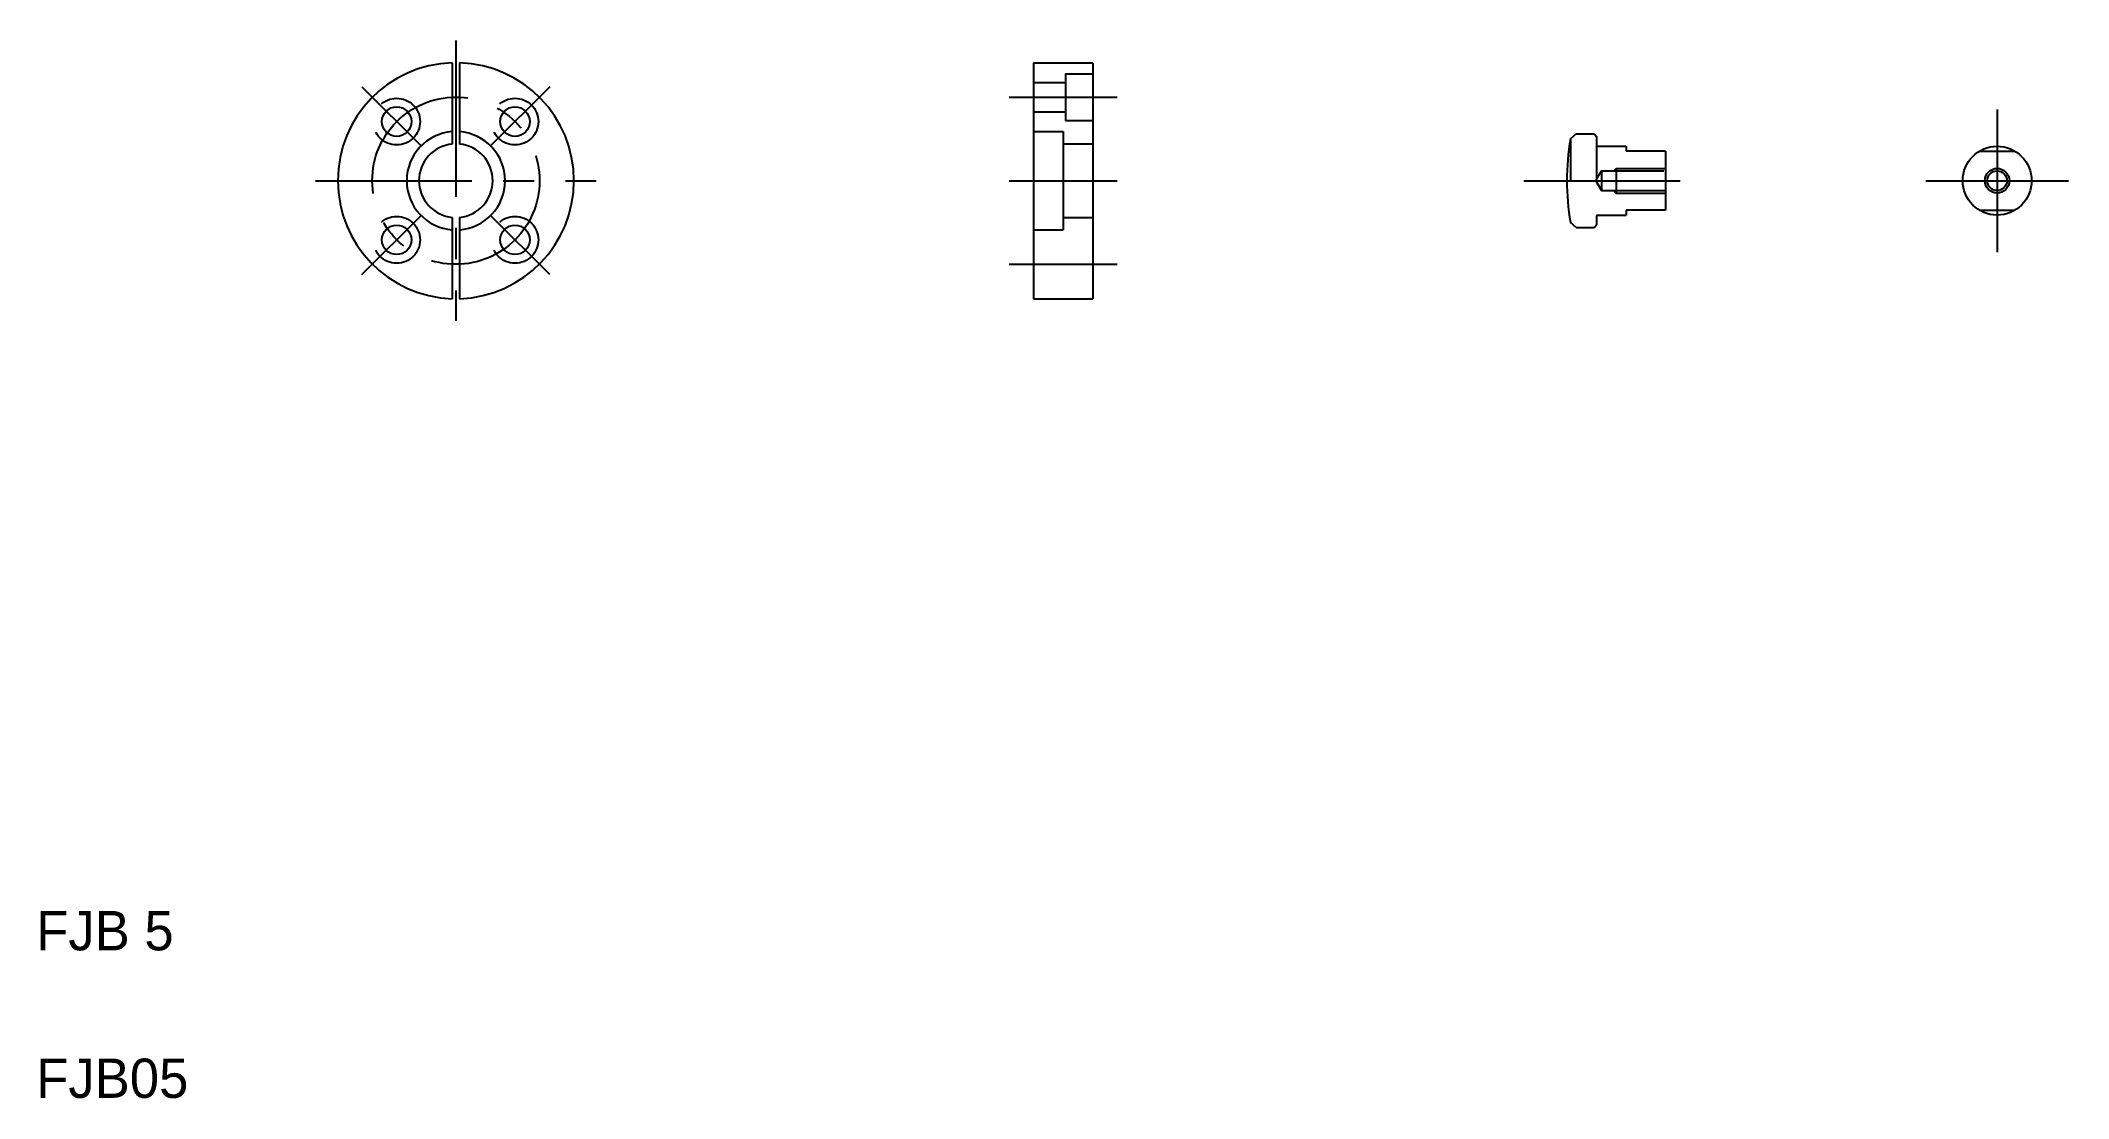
# Model space of a CAD drawing. Extents: x 21 to 433, y 20 to 235.
import ezdxf

# ---------------------------------------------------------------- set-up
doc = ezdxf.new("R2010")
doc.units = 0
doc.linetypes.add('CENTER', pattern=[50.8, 31.75, -6.35, 6.35, -6.35])
doc.linetypes.add('DASHED', pattern=[19.05, 12.7, -6.35])
doc.layers.get('0').update_dxf_attribs({"linetype": 'CONTINUOUS'})
doc.layers.add('CENTER', color=1, linetype='CENTER')

msp = doc.modelspace()

# ---------------------------------------------------------------- linework, layer by layer
at = {"color": 7, "linetype": 'CONTINUOUS'}
for p, q in [((104.55, 230.49), (104.55, 213.96)), ((106.05, 230.49), (106.05, 213.96)), ((222.75, 230.5), (234.75, 230.5)), ((222.75, 230.5), (222.75, 182.5)), ((234.75, 230.5), (234.75, 182.5)), ((333.05, 216), (331.86, 215)), ((331.86, 215), (331.86, 206.5)), ((333.05, 216), (336.66, 216)), ((336.66, 216), (337.16, 215.5)), ((337.16, 215.5), (337.16, 206.5)), ((337.36, 213.5), (343.16, 213.5)), ((343.16, 213.5), (343.16, 212.5)), ((351.16, 212.5), (343.16, 212.5)), ((351.16, 212.5), (351.16, 200.5)), ((414.99, 212.5), (422.2, 212.5)), ((228.75, 206.5), (228.75, 196.5)), ((337.01, 206.5), (338.16, 204.5)), ((338.16, 206.5), (338.16, 204.5)), ((341.16, 206.5), (341.16, 204)), ((338.16, 204.5), (351.16, 204.5)), ((104.55, 199.04), (104.55, 182.51)), ((106.05, 199.04), (106.05, 182.51)), ((228.75, 199), (234.75, 199)), ((333.05, 197), (331.86, 198)), ((337.16, 199.3), (337.16, 197.5)), ((337.36, 199.5), (343.16, 199.5)), ((351.16, 200.5), (343.16, 200.5)), ((343.16, 200.5), (343.16, 199.5)), ((414.99, 200.5), (422.2, 200.5)), ((222.75, 196.5), (228.75, 196.5)), ((333.05, 197), (336.66, 197)), ((336.66, 197), (337.16, 197.5)), ((222.75, 182.5), (234.75, 182.5))]:
    msp.add_line(p, q, dxfattribs=at)
at = {"color": 3, "linetype": 'DASHED'}
for p, q in [((229.25, 228.25), (229.25, 218.75)), ((229.25, 228.25), (234.75, 228.25)), ((222.75, 226.5), (229.25, 226.5)), ((222.75, 220.5), (229.25, 220.5)), ((222.75, 218.5), (222.75, 218.5)), ((229.25, 218.75), (234.75, 218.75)), ((222.75, 216.5), (228.75, 216.5)), ((228.75, 216.5), (228.75, 205)), ((228.75, 214), (234.75, 214)), ((337.01, 206.5), (338.16, 208.5)), ((338.16, 208.5), (338.16, 206.5)), ((338.16, 208.5), (351.16, 208.5)), ((340.66, 208.5), (341.16, 209)), ((341.16, 209), (341.16, 206.5)), ((341.16, 209), (351.16, 209))]:
    msp.add_line(p, q, dxfattribs=at)
msp.add_line((222.75, 206.5), (222.75, 206.5))
at = {"color": 3, "linetype": 'CONTINUOUS'}
for p, q in [((340.66, 204.5), (341.16, 204)), ((341.16, 204), (351.16, 204))]:
    msp.add_line(p, q, dxfattribs=at)
at = {"color": 3, "linetype": 'DASHED'}
for centre in [(93.27, 218.52), (117.32, 218.52), (93.27, 194.48), (117.32, 194.48)]:
    msp.add_circle(centre, 4.75, dxfattribs=at)
at = {"color": 7, "linetype": 'CONTINUOUS'}
for centre, radius in [((93.27, 218.52), 3), ((117.32, 218.52), 3), ((418.6, 206.5), 7), ((418.6, 206.5), 2), ((93.27, 194.48), 3), ((117.32, 194.48), 3)]:
    msp.add_circle(centre, radius, dxfattribs=at)
at = {"color": 3, "linetype": 'CONTINUOUS'}
msp.add_circle((418.6, 206.5), 2.5, dxfattribs=at)
at = {"color": 7, "linetype": 'CONTINUOUS'}
for centre, radius, start, end in [((105.3, 206.5), 24, 91.7908, 268.2092), ((105.3, 206.5), 24, 271.7908, 88.2092), ((105.3, 206.5), 10, 94.3012, 265.6988), ((105.3, 206.5), 10, 274.3012, 85.6988), ((381.14, 206.5), 50, 170.2122, 189.7878), ((105.3, 206.5), 7.5, 95.7392, 264.2608), ((105.3, 206.5), 7.5, 275.7392, 84.2608), ((337.36, 213.7), 0.2, 180, 270), ((337.36, 199.3), 0.2, 90.0002, 180)]:
    msp.add_arc(centre, radius, start, end, dxfattribs=at)
at = {"layer": 'CENTER', "color": 1, "linetype": 'CENTER'}
for p, q in [((105.3, 235), (105.3, 178)), ((86.2, 225.59), (98.22, 213.57)), ((124.39, 225.59), (112.37, 213.57)), ((217.75, 223.5), (239.75, 223.5)), ((418.6, 221), (418.6, 192)), ((76.8, 206.5), (133.8, 206.5)), ((217.75, 206.5), (239.75, 206.5)), ((322.4, 206.5), (355.79, 206.5)), ((404.1, 206.5), (433.1, 206.5)), ((86.2, 187.41), (98.22, 199.43)), ((124.39, 187.41), (112.37, 199.43)), ((217.75, 189.5), (239.75, 189.5))]:
    msp.add_line(p, q, dxfattribs=at)
msp.add_circle((105.3, 206.5), 17, dxfattribs=at)

# ---------------------------------------------------------------- texts
at = {"color": 7, "linetype": 'CONTINUOUS'}
for s, p in [('FJB 5', (20, 50)), ('FJB05', (20, 20))]:
    msp.add_text(s, height=8, dxfattribs=at).set_placement(p)

doc.saveas('drawing.dxf')
